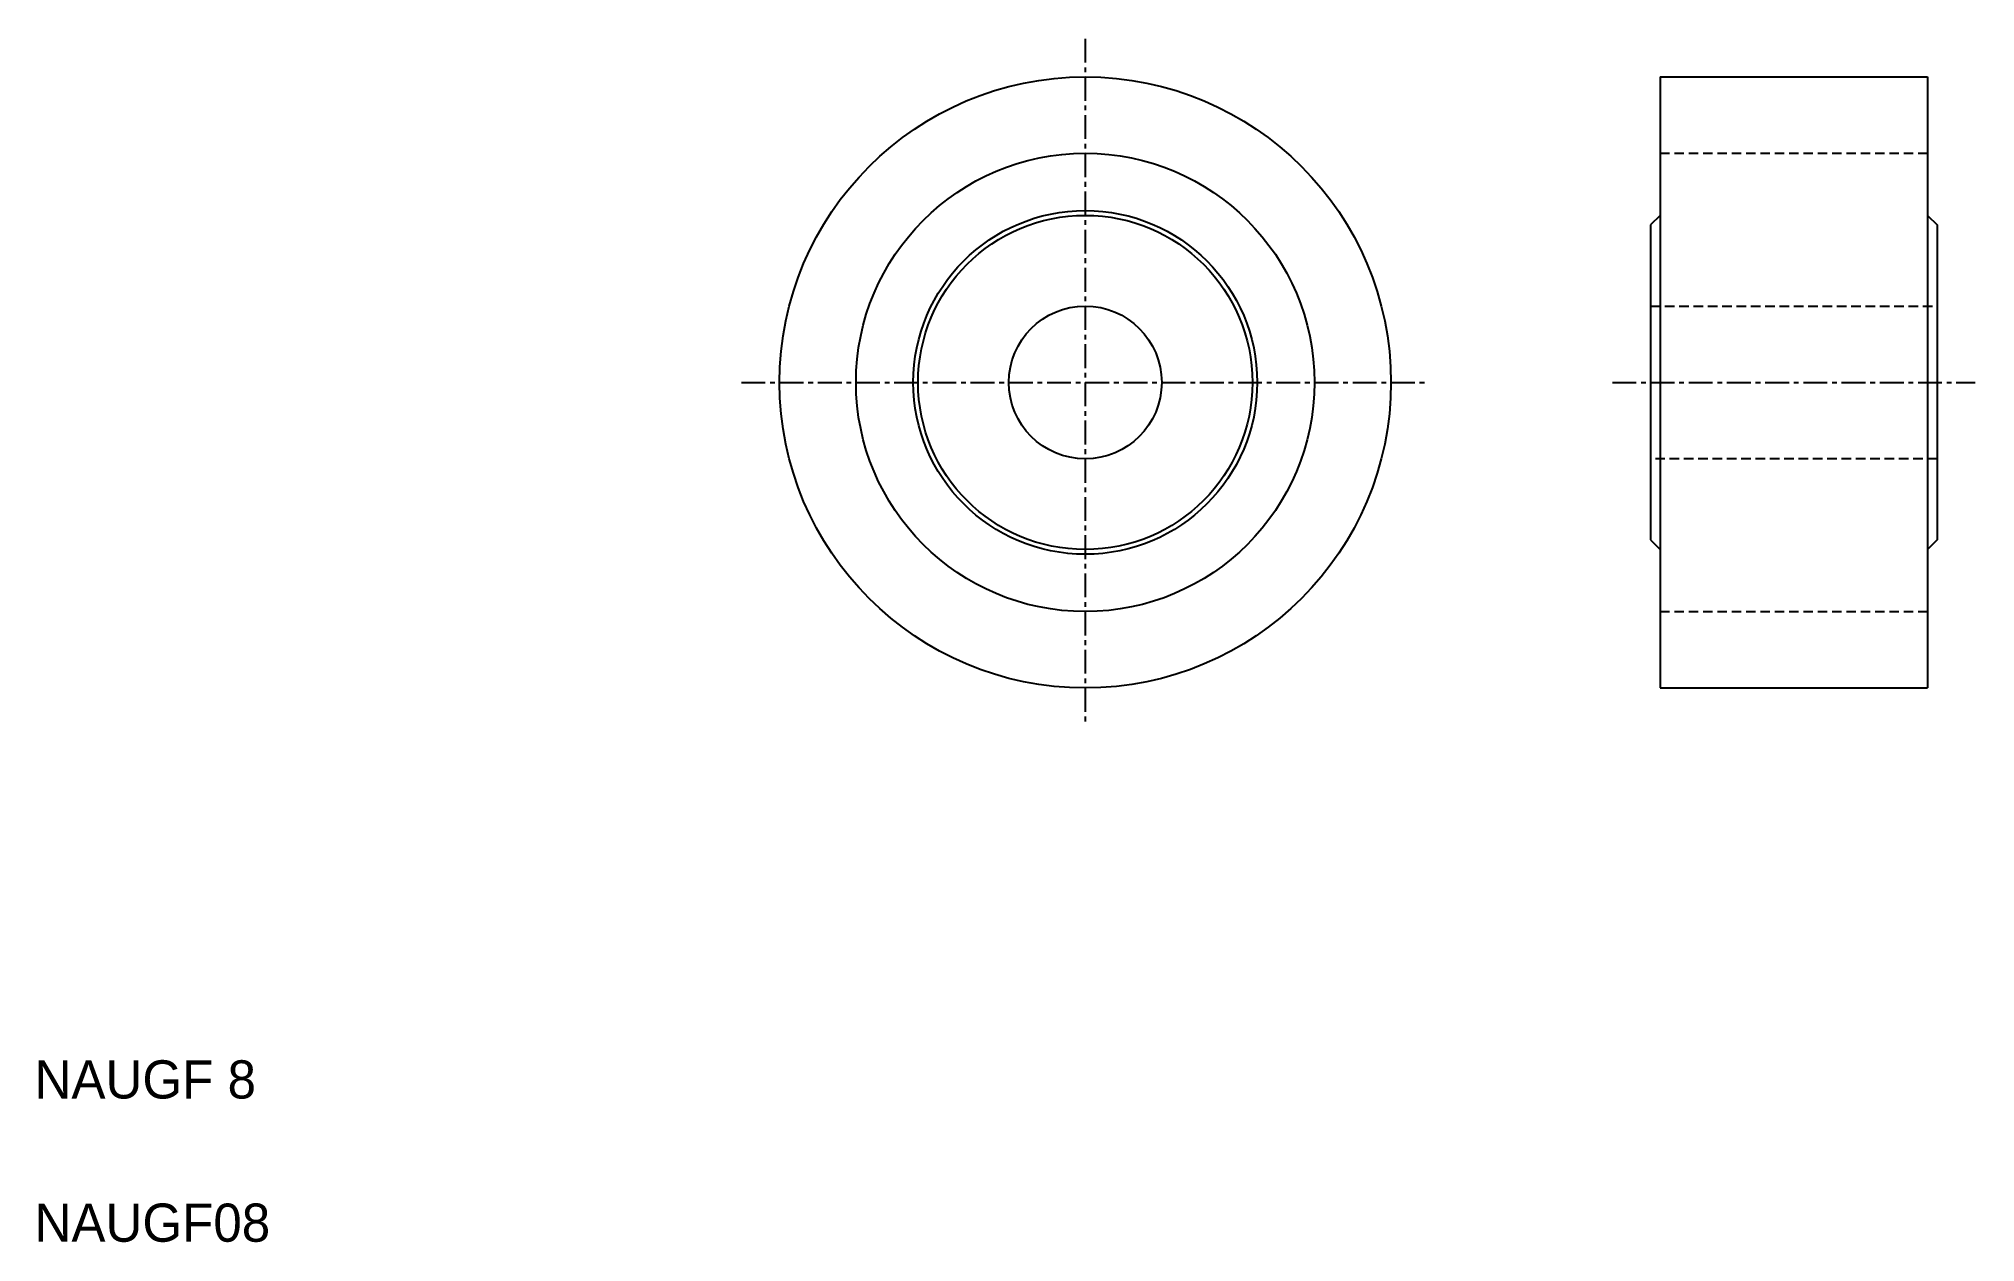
# Model space of a CAD drawing. Extents: x 5 to 107, y 5 to 68.
import ezdxf

# ---------------------------------------------------------------- set-up
doc = ezdxf.new("R2010")
doc.units = 0
doc.linetypes.add('CENTER', pattern=[2, 1.25, -0.25, 0.25, -0.25])
doc.linetypes.add('DASHED', pattern=[0.75, 0.5, -0.25])
doc.layers.get('0').update_dxf_attribs({"linetype": 'CONTINUOUS'})
doc.layers.add('CENTER', color=1, linetype='CENTER')

msp = doc.modelspace()

# ---------------------------------------------------------------- linework, layer by layer
at = {"color": 7, "linetype": 'CONTINUOUS'}
for p, q in [((90.09, 66), (90.09, 34)), ((90.09, 66), (104.09, 66)), ((104.09, 66), (104.09, 34)), ((90.09, 58.75), (89.59, 58.25)), ((89.59, 58.25), (89.59, 41.75)), ((104.09, 58.75), (104.59, 58.25)), ((104.59, 58.25), (104.59, 41.75)), ((89.59, 41.75), (90.09, 41.25)), ((104.59, 41.75), (104.09, 41.25)), ((90.09, 34), (104.09, 34))]:
    msp.add_line(p, q, dxfattribs=at)
at = {"color": 3, "linetype": 'DASHED'}
for p, q in [((90.09, 62), (104.09, 62)), ((89.59, 54), (104.59, 54)), ((104.59, 46), (89.59, 46)), ((90.09, 38), (104.09, 38))]:
    msp.add_line(p, q, dxfattribs=at)
at = {"color": 7, "linetype": 'CONTINUOUS'}
for radius in [16, 12, 9, 8.75, 4]:
    msp.add_circle((60, 50), radius, dxfattribs=at)
at = {"layer": 'CENTER', "color": 1, "linetype": 'CENTER'}
for p, q in [((60, 68), (60, 32)), ((42, 50), (78, 50)), ((87.59, 50), (106.59, 50))]:
    msp.add_line(p, q, dxfattribs=at)

# ---------------------------------------------------------------- texts
at = {"color": 7, "linetype": 'CONTINUOUS'}
for s, p in [('NAUGF 8', (5, 12.5)), ('NAUGF08', (5, 5))]:
    msp.add_text(s, height=2, dxfattribs=at).set_placement(p)

doc.saveas('drawing.dxf')
